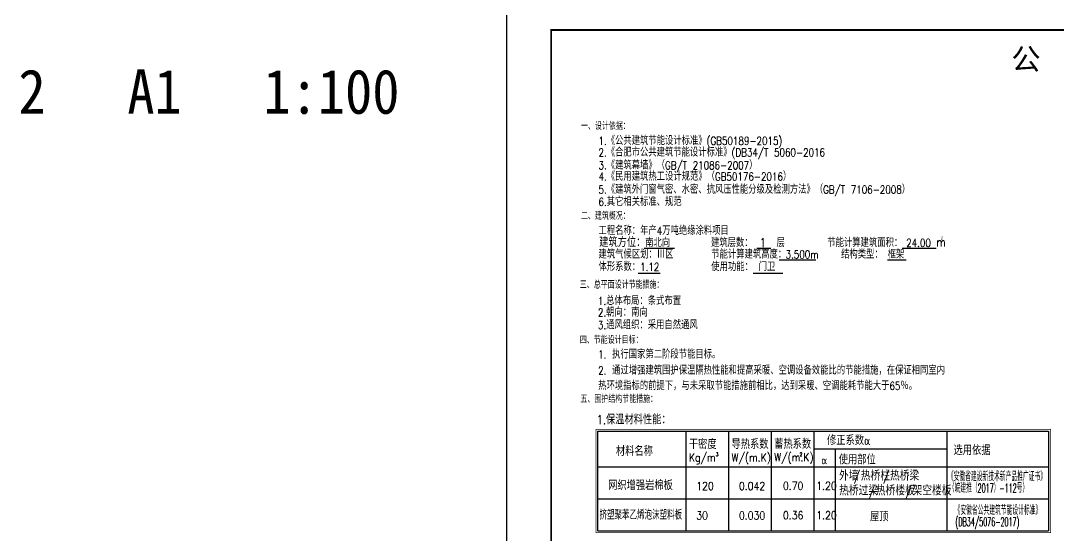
# Model space of a CAD drawing. Extents: x 5396719 to 5510122, y -514120 to -238224.
# Drawn here: x 5396755 to 5455106, y -392782 to -363812 of the extents above; entities that cross this region are included whole.
import ezdxf

# ---------------------------------------------------------------- set-up
doc = ezdxf.new("R2010")
doc.units = 0
doc.header["$LTSCALE"] = 1000
doc.header["$MEASUREMENT"] = 0
doc.layers.get('0').update_dxf_attribs({"linetype": 'CONTINUOUS'})
for name, color, linetype in [('PUB_TITLE', 4, 'CONTINUOUS'), ('图名', 15, 'CONTINUOUS'), ('图框', 7, 'CONTINUOUS')]:
    doc.layers.add(name, color=color, linetype=linetype)
doc.styles.add('_TCH_DIM', font='SIMPLEX', dxfattribs={"bigfont": 'GBCBIG'})
doc.styles.add('HZ1', font='txt.shx', dxfattribs={"bigfont": 'hzdx.shx'})
doc.styles.add('HZTXT', font='txt.shx', dxfattribs={"width": 0.7, "height": 500, "bigfont": 'hztxt.shx'})
doc.styles.get("Standard").update_dxf_attribs({"font": 'GBENOR', "bigfont": 'GBCBIG'})
doc.styles.add('宋体', font='', dxfattribs={"width": 0.7})
doc.styles.get('宋体').set_extended_font_data('SimSun')

msp = doc.modelspace()

# ---------------------------------------------------------------- linework, layer by layer
at = {"color": 4}
for p, q in [((5431822.8, -376626.3), (5433519.2, -376626.3)), ((5438156, -376626.3), (5438940, -376626.3)), ((5446324.5, -376626.3), (5448240.4, -376626.3)), ((5439418.5, -377276.1), (5441467.9, -377276.1)), ((5445512.2, -377276.1), (5446554, -377276.1)), ((5431488.6, -378019.5), (5432720.4, -378019.5)), ((5437942.9, -378019.5), (5439621.3, -378019.5))]:
    msp.add_line(p, q, dxfattribs=at)
at = {"layer": 'PUB_TITLE'}
msp.add_lwpolyline([(5424084, -422737.3), (5508184, -422737.3), (5508184, -363337.3), (5424084, -363337.3)], close=True, dxfattribs=at)
at = {"layer": 'PUB_TITLE', "const_width": 100}
msp.add_lwpolyline([(5426584, -421737.3), (5507184, -421737.3), (5507184, -364337.3), (5426584, -364337.3)], close=True, dxfattribs=at)
at = {"layer": '图框', "ltscale": 250}
for p, q in [((5429212.9, -392527.3), (5429212.9, -386925)), ((5429212.9, -386925), (5454566.7, -386925)), ((5434171.2, -392527.3), (5434171.2, -386925)), ((5436571.2, -392527.3), (5436571.2, -386925)), ((5438971.2, -392527.3), (5438971.2, -386925)), ((5441371.2, -392527.3), (5441371.2, -386925)), ((5448867, -392527.3), (5448867, -386925)), ((5454566.7, -386925), (5454566.7, -392527.3)), ((5441371.2, -387924.1), (5448867, -387924.1)), ((5442571.2, -392527.3), (5442571.2, -387924.1)), ((5429212.9, -388923.2), (5454566.7, -388923.2)), ((5429212.9, -390726.8), (5454566.7, -390726.8)), ((5429212.9, -392527.3), (5454566.7, -392527.3)), ((5429212.9, -392527.3), (5454566.7, -392527.3))]:
    msp.add_line(p, q, dxfattribs=at)
at = {"layer": '图框', "ltscale": 250, "const_width": 36.1}
msp.add_lwpolyline([(5429104.6, -392635.6), (5429104.6, -386816.7), (5454675, -386816.7), (5454675, -392635.6)], close=True, dxfattribs=at)

# ---------------------------------------------------------------- texts
at = {"style": '宋体'}
msp.add_text('公  共  建  筑  节  能  设  计  说  明', height=1200, dxfattribs=at).set_placement((5452470.2, -366572))
at = {"color": 4}
for s, height, style, width, p in [('1.《公共建筑节能设计标准》(GB50189-2015)', 450, 'HZ1', 0.8, (5429249.9, -370799.9)), ('2.《合肥市公共建筑节能设计标准》(DB34/T 5060-2016', 450, 'HZ1', 0.8, (5429249.9, -371453.1)), ('3.《建筑幕墙》（GB/T 21086-2007）', 450, 'HZ1', 0.8, (5429249.9, -372179.3)), ('4.《民用建筑热工设计规范》（GB50176-2016）', 450, 'HZ1', 0.8, (5429249.9, -372813.6)), ('5.《建筑外门窗气密、水密、抗风压性能分级及检测方法》（GB/T 7106-2008）', 450, 'HZ1', 0.8, (5429249.9, -373545.5)), ('6.其它相关标准、规范', 450, 'HZ1', 0.8, (5429249.9, -374236.8)), ('工程名称：年产4万吨绝缘涂料项目', 450, 'HZ1', 0.8, (5429249.9, -375865)), ('建筑方位：', 500, 'HZ1', 0.8, (5429286.8, -376546.3)), ('南北向', 450, 'HZ1', 0.8, (5431873.9, -376546.3)), ('建筑层数：', 450, 'HZ1', 0.8, (5435577.4, -376546.3)), ('1', 500, 'HZ1', 0.8, (5438319.3, -376554.1)), (' 层', 450, 'HZ1', 0.8, (5438940, -376546.3)), ('节能计算建筑面积：', 450, 'HZ1', 0.8, (5442119.7, -376546.3)), ('24.00', 450, 'HZ1', 0.8, (5446554.7, -376546.3)), ('m ', 500, 'HZ1', 0.85, (5448240.4, -376528)), ('建筑气候区划：Ⅲ区', 450, 'HZ1', 0.8, (5429249.9, -377196.1)), ('节能计算建筑高度：', 450, 'HZ1', 0.8, (5435592.7, -377196.1)), ('3.500m', 450, 'HZ1', 0.8, (5439771.4, -377196.1)), ('结构类型：', 450, 'HZ1', 0.8, (5442893.1, -377196.1)), ('框架', 450, 'HZ1', 0.8, (5445512.2, -377196.1)), ('体形系数：1.12', 450, 'HZ1', 0.8, (5429249.9, -377899.7)), ('使用功能： 门卫', 450, 'HZ1', 0.8, (5435592.7, -377899.7)), ('1.总体布局：条式布置 ', 450, 'HZ1', 0.8, (5429216.6, -379812.7)), ('2.朝向：南向', 450, 'HZ1', 0.8, (5429216.6, -380462.4)), ('3.通风组织：采用自然通风', 450, 'HZ1', 0.8, (5429216.6, -381173)), ('1. 执行国家第二阶段节能目标。 ', 450, 'HZ1', 0.8, (5429231.8, -382827.1)), ('2. 通过增强建筑围护保温隔热性能和提高采暖、空调设备效能比的节能措施，在保证相同室内 ', 450, 'HZ1', 0.8, (5429231.8, -383727.4)), ('热环境指标的前提下，与未采取节能措施前相比，达到采暖、空调能耗节能大于65％。', 450, 'HZ1', 0.8, (5429231.8, -384595.1)), ('1.保温材料性能：', 500, 'HZ1', 0.8, (5429154.2, -386526.2)), ('干密度', 500, 'HZ1', 0.8, (5434331.3, -387918.8)), ('导热系数', 500, 'HZ1', 0.8, (5436731.3, -387918.8)), ('蓄热系数', 500, 'HZ1', 0.8, (5439131.3, -387908.4)), ('修正系数α', 500, 'HZ1', 0.8, (5442103.5, -387699.2)), ('材料名称', 500, 'HZ1', 0.8, (5430229.5, -388307)), ('选用依据', 500, 'HZ1', 0.8, (5449218.4, -388256.3)), ('Kg/m', 450, 'HZ1', 0.85, (5434331.3, -388628.4)), ('3', 200, 'HZ1', 0.85, (5435842.2, -388328.5)), ('W/(m.K)', 450, 'HZ1', 0.85, (5436731.3, -388628.4)), ('W/(m.K)', 450, 'HZ1', 0.85, (5439131.3, -388618)), ('2', 200, 'HZ1', 0.85, (5440560.5, -388328.5)), ('α', 450, 'HZ1', 0.85, (5441779.2, -388784.3)), ('使用部位', 500, 'HZ1', 0.8, (5442762.2, -388784.3)), ('/', 510, '_TCH_DIM', 0.705882, (5443624.3, -389702.3)), ('/', 510, '_TCH_DIM', 0.705882, (5445265.2, -389702.3)), ('《安徽省建设新技术新产品推广证书》', 500, 'HZ1', 0.5, (5448895.8, -389730.8)), ('网织增强岩棉板', 500, 'HZ1', 0.8, (5429790.4, -390233.8)), ('120', 450, 'HZ1', 0.85, (5434748.3, -390233.8)), ('0.042', 450, 'HZ1', 0.85, (5437148.3, -390233.8)), ('0.70', 450, 'HZ1', 0.85, (5439624.4, -390223.4)), ('1.20', 450, 'HZ1', 0.85, (5441499.4, -390223.4)), ('/', 510, '_TCH_DIM', 0.705882, (5444466.8, -390542.3)), ('/', 510, '_TCH_DIM', 0.705882, (5446529.1, -390542.3)), ('（皖建推（2017）-112号）', 500, 'HZ1', 0.5, (5448944.3, -390376)), ('挤塑聚苯乙烯泡沫塑料板', 500, 'HZ1', 0.65, (5429304.5, -391894.6)), ('30', 450, 'HZ1', 0.85, (5434748.3, -391894.6)), ('0.030', 450, 'HZ1', 0.85, (5437148.3, -391894.6)), ('0.36', 450, 'HZ1', 0.85, (5439624.4, -391884.2)), ('1.20', 450, 'HZ1', 0.85, (5441499.4, -391884.2)), ('屋顶', 500, 'HZ1', 0.8, (5444520.1, -391995.2)), ('《安徽省公共建筑节能设计标准》', 500, 'HZ1', 0.5, (5449276.6, -391629.6)), ('(DB34/5076-2017)', 500, 'HZ1', 0.5, (5449325.1, -392274.7))]:
    msp.add_text(s, height=height, dxfattribs=dict(at, style=style, width=width)).set_placement(p)
msp.add_text('2', height=175, dxfattribs=at).set_placement((5448498.7, -376141.8))
at = {"color": 4, "style": '_TCH_DIM'}
for s, p in [('外墙', (5442781.7, -389702.3)), ('热桥柱', (5444001.4, -389702.3)), ('热桥梁', (5445642.4, -389702.3)), ('热桥过梁', (5442781.7, -390542.3)), ('热桥楼板', (5444844, -390542.3)), ('架空楼板', (5446906.2, -390542.3))]:
    msp.add_text(s, height=578.72, dxfattribs=at).set_placement(p)
at = {"color": 6, "char_height": 399.77, "width": 16839.259, "attachment_point": 1, "style": 'HZTXT'}
for s, insert in [('\\pt4800;{\\fSimHei|b0|i0|c134|p2;一、设计依据：}', (5428263.6, -369514.1)), ('\\pt4800;{\\fSimHei|b0|i0|c134|p2;二、建筑概况：}', (5428263.6, -374573.2)), ('\\pt4800;{\\fSimHei|b0|i0|c134|p2; 三、总平面设计节能措施：}', (5427972.1, -378450.2)), ('\\pt4800;{\\fSimHei|b0|i0|c134|p2; 四、节能设计目标：}', (5427972.1, -381557.6)), ('\\pt4800;{\\fSimHei|b0|i0|c134|p2;五、围护结构节能措施：}', (5428233.3, -384882.7))]:
    msp.add_mtext(s, dxfattribs=dict(at, insert=insert))
at = {"layer": '图名', "style": '宋体', "width": 0.9}
msp.add_text('2   A1   1:100', height=2500, dxfattribs=at).set_placement((5396626.7, -369049.9))

doc.saveas('drawing.dxf')
